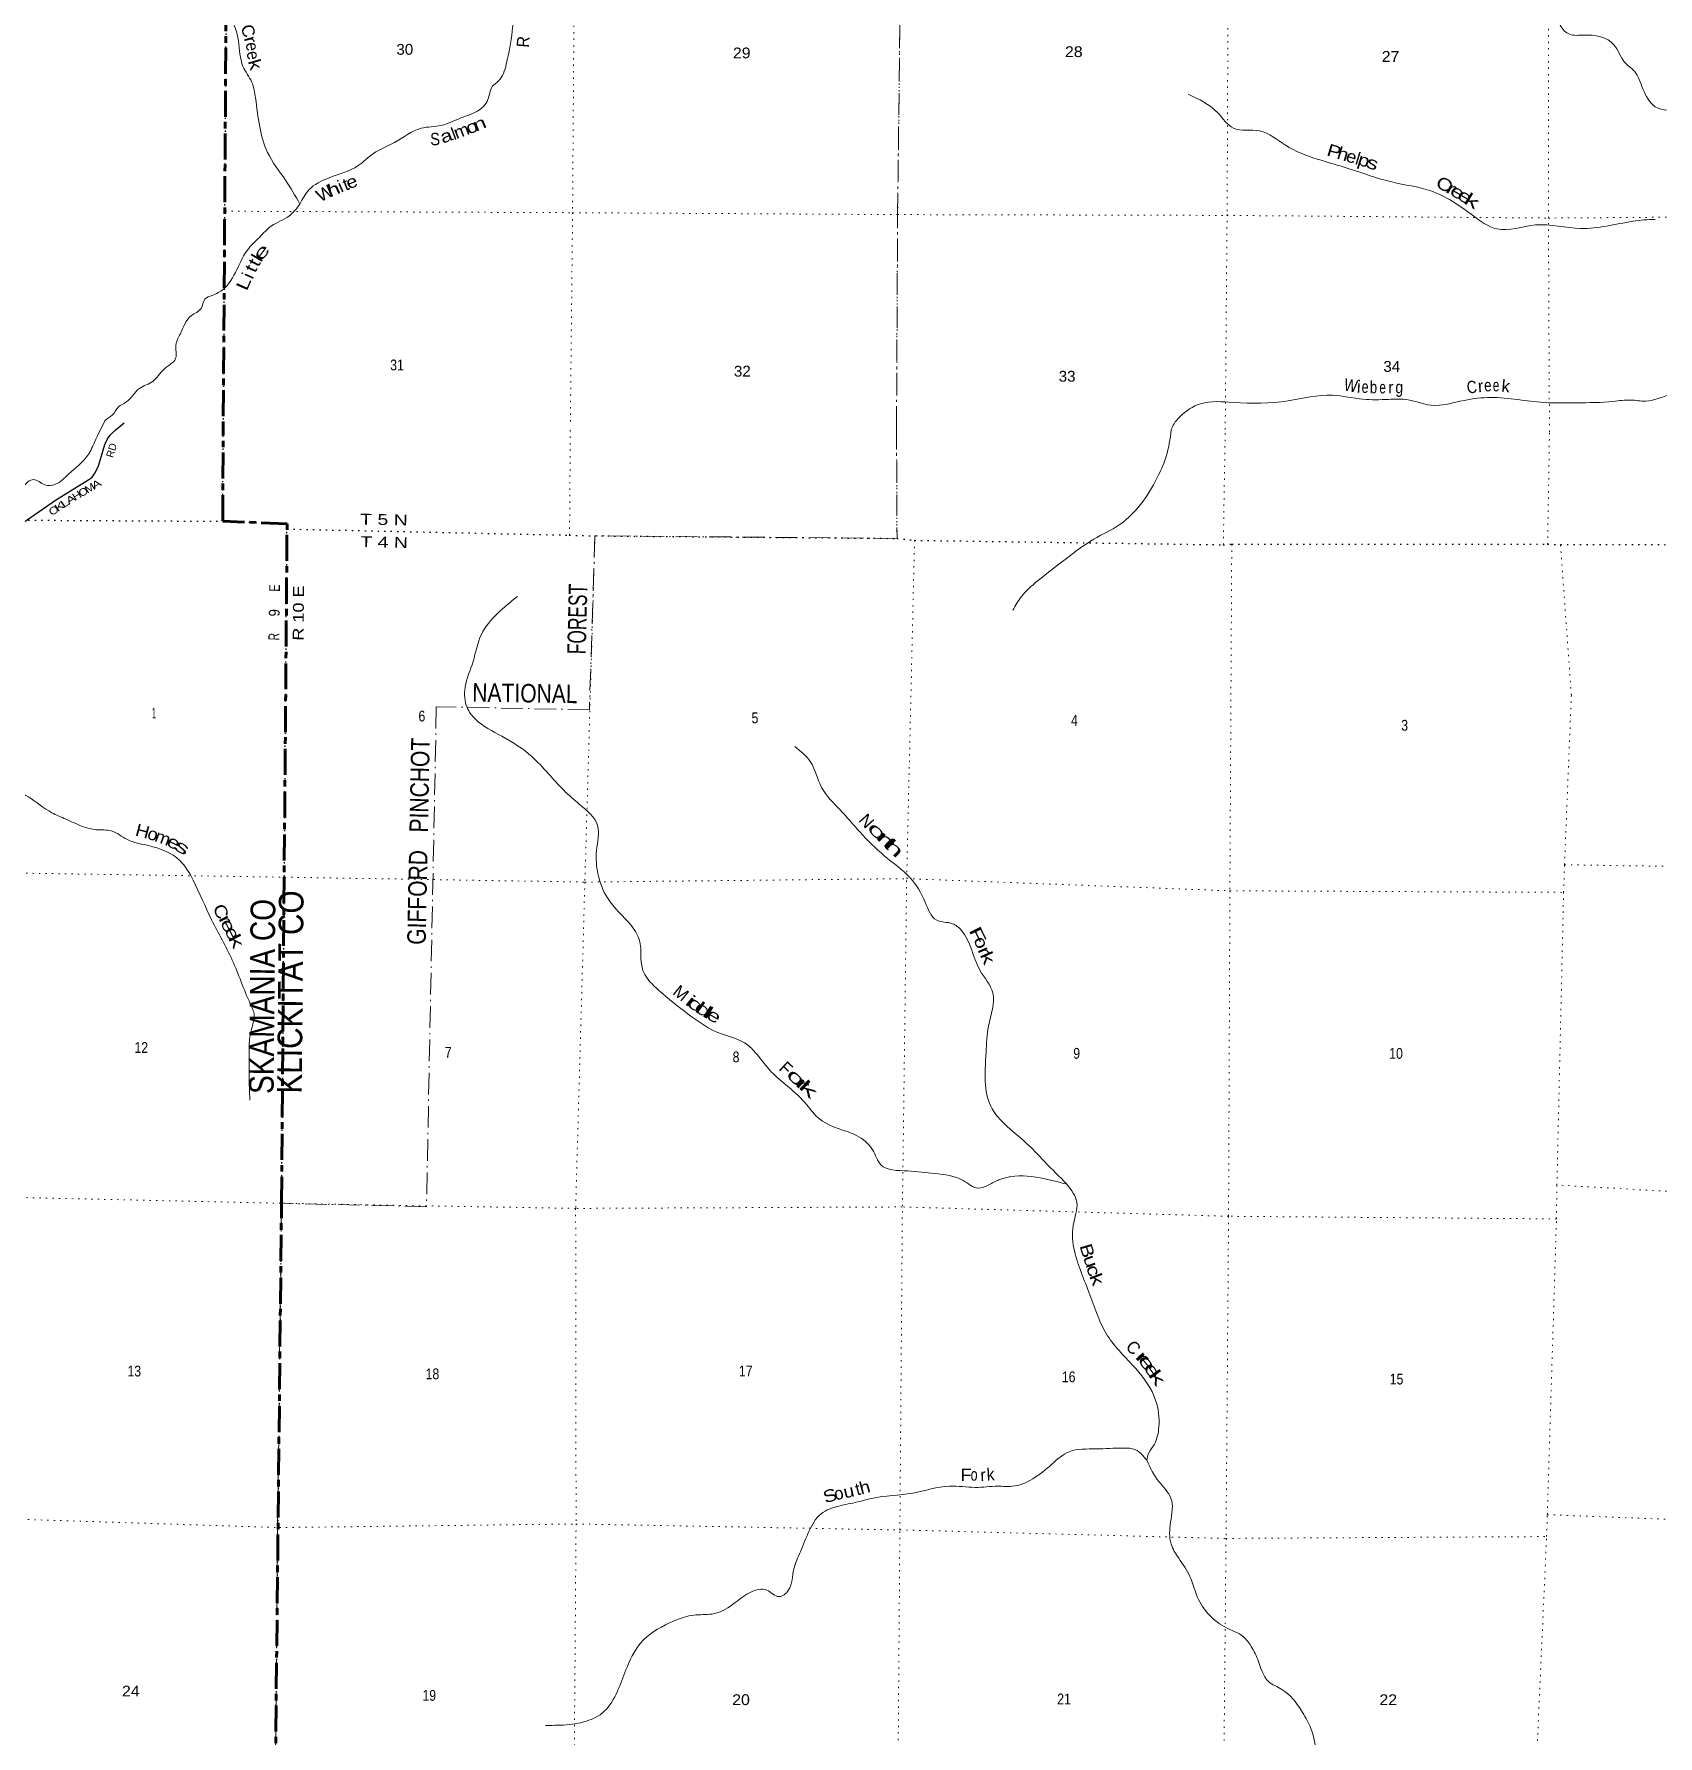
# Model space of a CAD drawing. Header units: feet. Extents: x -256679 to 5, y -731788 to -547785.
# Drawn here: x -159087 to -132776, y -615592 to -588025 of the extents above; entities that cross this region are included whole.
import ezdxf
from ezdxf.enums import TextEntityAlignment as Align

# ---------------------------------------------------------------- set-up
doc = ezdxf.new("R2010")
doc.units = ezdxf.units.FT
doc.header["$LTSCALE"] = 70
for name, pattern in [('DOT_DASHED', [7.7, 5, -1.2, 0.3, -1.2]), ('DOTTED', [1.5, 0.3, -1.2]), ('LONG_DASH_SHORT_DASH', [9.9, 6, -1.2, 1.5, -1.2])]:
    doc.linetypes.add(name, pattern=pattern)
for name, color, linetype, lineweight in [('11', 7, 'LONG_DASH_SHORT_DASH', 60), ('29', 7, 'Continuous', 25), ('39', 7, 'Continuous', 13), ('44', 7, 'DOT_DASHED', 13), ('6', 7, 'DOTTED', 25), ('7', 7, 'DOTTED', 13)]:
    doc.layers.add(name, color=color, linetype=linetype, lineweight=lineweight)
for name, color, linetype in [('12', 7, 'Continuous'), ('30', 7, 'Continuous'), ('41', 7, 'Continuous')]:
    doc.layers.add(name, color=color, linetype=linetype)

msp = doc.modelspace()

# ---------------------------------------------------------------- linework, layer by layer
at = {"layer": '11'}
for points in [[(-155507.82, -548673.24), (-155732.17, -559259.52), (-155816.25, -564688.81), (-156022, -594331.77)], [(-131178.93, -628241.93), (-134595.02, -628241.94), (-138852.69, -628216.59), (-150334.02, -628050.28), (-155304.27, -627992.52), (-155077.22, -606953.49), (-154987.12, -595956.16), (-156029.28, -595915.79), (-156022, -594331.77)]]:
    msp.add_lwpolyline(points, dxfattribs=at)
at = {"layer": '29'}
msp.add_lwpolyline([(-159496.99, -596099.01), (-158725.1, -595565.11), (-158199.71, -595241.61), (-158148.16, -595205.76), (-158128.66, -595181.37), (-158099.41, -595135.03), (-158060.4, -595056.98), (-158037.85, -595002.72), (-157939.62, -594671.04), (-157894.65, -594581.36), (-157852.5, -594523.6), (-157777.84, -594446.18), (-157626.08, -594320.92)], dxfattribs=at)
at = {"layer": '39'}
for points in [[(-152125.45, -578326.72), (-152227.75, -578635.62), (-152376.19, -579070.88), (-152607.13, -579445.63), (-152590.81, -579728.81), (-152654.99, -579931.41), (-152574.24, -580333.26), (-152416.95, -580875.91), (-152283.79, -581432.55), (-152331.66, -581910.29), (-152500.47, -582030.23), (-152713.44, -582246.41), (-152652.87, -582549.81), (-152616.4, -582893.29), (-152618.18, -583170.38), (-152489.11, -583636.65), (-152142.82, -584175.89), (-151929.52, -584367.33), (-151770.44, -584650.96), (-151649.33, -585221.62), (-151635.02, -585516.83), (-151717.33, -585677.21), (-151618.63, -585888.36), (-151549.97, -586252.02), (-151531.57, -586627.57), (-151428.74, -586969.26), (-151315.68, -587525.83), (-151339.45, -587977.55), (-151435.53, -588511.36), (-151566.01, -588788.04), (-151662.46, -588874.08), (-151732.66, -589086.7), (-151911.47, -589276.88), (-152206.95, -589398.42), (-152486.37, -589503.95), (-152816.1, -589551.09), (-153244.21, -589780.64), (-153587.91, -589958.25), (-153835.08, -590156.25), (-154317.51, -590357.51), (-154629.03, -590545.26), (-154782.74, -590781.2)], [(-141313.17, -583618.17), (-140884.65, -583884.6), (-140476.28, -584104.77), (-139540.69, -584820.6), (-139317.21, -585164.67), (-139142.12, -585349.97), (-138784.07, -585505.73), (-138492.36, -585693.4), (-138289.23, -585742.24), (-137977.6, -585693.04), (-137665.86, -585766.32), (-137192.86, -586342.12), (-137003.75, -586467.21), (-136601.51, -586558.86), (-135809.13, -586728.06), (-135095.09, -586985.35), (-134680.67, -587223.62), (-134463.23, -587563.66), (-134360.42, -587883.26), (-134207.48, -588028.32), (-133980.25, -588041.1), (-133489.5, -588197.28), (-133316.34, -588480.96), (-133157.37, -588628.05), (-133020.4, -588911.61), (-132819.09, -589201.4), (-132388.06, -589254.79)], [(-157976.35, -583892.18), (-157764.98, -584180), (-157523.55, -584347.43), (-157380.62, -584552.7), (-157179.26, -584900.73), (-156901.47, -585267.06), (-156708.09, -585691.37), (-156575.11, -586025.11), (-156391.81, -586423.28), (-156357.28, -586853.1), (-156234.31, -587235), (-155922.24, -587723.94), (-155775.12, -588136.04), (-155702.4, -588547.91), (-155561.43, -588801.37), (-155498.89, -589056.58), (-155430.14, -589528.67), (-155303.13, -589940.71), (-155015.22, -590389.41), (-154779.65, -590777.7)], [(-140389.87, -589000.49), (-139907.04, -589301.22), (-139655.49, -589549), (-139233.19, -589592.52), (-138810.73, -589824.79), (-138299.81, -590049.31), (-137780.9, -590205.58), (-137089.02, -590420.64), (-136455.5, -590565.23), (-135783.58, -590956.93), (-135385.26, -591181.09), (-134759.96, -591116.82), (-134030, -591173.37), (-133183.55, -591057.61), (-132823.64, -591030.65), (-132821.61, -591030.73)], [(-154779.65, -590777.7), (-154944.38, -590963.92), (-155243.85, -591135.65), (-155436.74, -591317.76), (-155609.52, -591495.91), (-156019.18, -592157.23), (-156200.07, -592257.05), (-156318.66, -592318.92), (-156380.87, -592469.32), (-156537.62, -592585.28), (-156716.34, -592877.87), (-156788.58, -593062.38), (-156792.43, -593277.22), (-156989.34, -593461.32), (-157158.09, -593647.52), (-157379.18, -593765.29), (-157598.18, -593989.48), (-157716.76, -594061.39), (-157819.2, -594197.6), (-157937.76, -594289.59), (-157951.81, -594317.66)], [(-132360.35, -593780.68), (-132539.85, -593840.71), (-132978.1, -593969.83), (-133219.4, -593952.99), (-133498.89, -593974.19), (-134098.08, -593998.37), (-134622.9, -593992.68), (-135483.59, -593911.62), (-135917.88, -593958.42), (-136456.71, -594035.01), (-136822.74, -593949.5), (-137142.46, -593942.45), (-137556.69, -593939.12), (-138049.38, -593875.3), (-138769.17, -593965.36), (-139655.91, -593992.65), (-140188.75, -594013.03), (-140520.36, -594222.81), (-140616.78, -594338.96), (-140662.63, -594431.99)], [(-157951.81, -594317.66), (-158101.63, -594623.66), (-158217.02, -594848.27), (-158527.93, -595154.12), (-158740.63, -595317.21), (-158911.07, -595324.71), (-159096.26, -595241.87), (-159264.19, -595355.55), (-159360.33, -595494.32), (-159493.48, -595711.76)], [(-140662.35, -594431.43), (-140743.49, -594867.73), (-140865.87, -595162.33), (-141116.37, -595589.23), (-141504.54, -595974.04), (-141916.61, -596206.29), (-142339.6, -596502.47), (-142831.95, -596885.75), (-143089.98, -597136.29), (-143231.35, -597356.52)], [(-142351.52, -606656.31), (-143453.75, -606584), (-143619.22, -606665.68), (-143790.31, -606719.23), (-144031.03, -606595.52), (-144490.33, -606482.59), (-144936.59, -606439.96), (-145368.01, -606339.46), (-145498.91, -606101.21), (-145760.11, -605867.03), (-146041.13, -605758.74), (-146393.17, -605571.3), (-146592.27, -605338.04), (-146918.63, -605034.82), (-147165.9, -604806.86), (-147406.25, -604514.91), (-147574.49, -604366.23), (-147949.16, -604220.51), (-148487.69, -603900.13), (-148967.13, -603510.53), (-149211.46, -603216.52), (-149254.54, -603003.59), (-149270.68, -602726.97), (-149409.34, -602470.57), (-149795.71, -602018.26), (-149950.51, -601627.44), (-149973.21, -601248.58), (-149955.51, -600846.28), (-150247.22, -600501.51), (-150504.51, -600273.4), (-151017.86, -599731.09), (-151506.14, -599399.44), (-151937.07, -599122.7), (-152070.68, -598934.48), (-152102.11, -598605.56), (-151973.99, -598188.87), (-151839.52, -597748.24), (-151578.28, -597411.62), (-151255.77, -597135.99)], [(-146763.3, -599565.54), (-146510.25, -599809.6), (-146327.77, -600226.87), (-146030.28, -600587.75), (-145702.79, -600953.08), (-145311.39, -601333.37), (-144893.61, -601690.02), (-144650.69, -602084.15), (-144462.45, -602377.32), (-144206.77, -602435.17), (-144063.96, -602539.42), (-143762.5, -603186.76), (-143551.27, -603554.38), (-143622.98, -604092.06), (-143661.05, -604518.09), (-143672.58, -605050.66), (-143563.75, -605432.79), (-143277.77, -605757.45), (-142927.45, -606067.04), (-142710.21, -606292.55), (-142352.61, -606654.32)], [(-159534.98, -600202.26), (-159176.81, -600381.79), (-158799.69, -600637.7), (-158570.7, -600741.21), (-158297.87, -600861.4), (-158080.17, -600912.68), (-157837.98, -600932.27), (-157575.44, -601072.34), (-157234.15, -601169.5), (-156722.59, -601413.37), (-156508.62, -601728.96), (-156211.11, -602372.23), (-155875.64, -603024.08), (-155583.04, -603731.37), (-155519.49, -603914.56), (-155545.88, -604080.4), (-155597.64, -604339.99), (-155599.96, -604646.38), (-155599.51, -605040.93), (-155589.08, -605295.44)], [(-142352.61, -606654.32), (-142192.42, -606947.09), (-142251.83, -607322.73), (-142229.6, -607735.63), (-141979.13, -608446.3), (-141693.92, -609109.42), (-141238.49, -609638.87), (-140915.07, -610150.34), (-140863.1, -610585.71), (-140935.15, -610863.03), (-141023.33, -611005.93), (-141060.2, -611127.04)], [(-141060.2, -611127.04), (-141241.06, -610956.65), (-141443.04, -610927.63), (-141880.1, -610943.22), (-142313.56, -610986.89), (-142601.02, -611192.94), (-143241.26, -611548), (-143467.68, -611546.66), (-143838.65, -611565.22), (-144255.18, -611545.06), (-144849.92, -611658.45), (-145516.4, -611742.75), (-145745.67, -611801.46), (-146049.18, -611867.08), (-146335.51, -611993.03), (-146531.91, -612278.53), (-146670.83, -612608.94), (-146776.94, -612885.76), (-146866, -613232.93), (-147015.73, -613334.87), (-147214.63, -613229.79), (-147471.55, -613260.05), (-147726.45, -613430.53), (-148061.62, -613609.84), (-148366.52, -613631.38), (-148791.17, -613761.3), (-149258.66, -614086.86), (-149497.25, -614521.95), (-149634.36, -614866.41), (-149853.45, -615197.64), (-150134.17, -615351.71), (-150507.77, -615414.3), (-150802.42, -615419.96)], [(-141060.2, -611127.04), (-140859.65, -611476.99), (-140666.95, -611738.19), (-140672.46, -612128.65), (-140665.45, -612483.24), (-140540.45, -612713.4), (-140360.25, -613008.46), (-140219.26, -613383.06), (-139725.03, -613861), (-139533.97, -613953.95), (-139385.92, -614112.35), (-139261.03, -614350.52), (-139085.75, -614709.59), (-138869.12, -614836.96), (-138553.37, -615182.09), (-138412.68, -615436.52), (-138302.7, -615878.75), (-138155.72, -616397.63), (-138062.61, -616615.3), (-138026.89, -616924.26), (-137928.28, -617178.06), (-137930.11, -617308.21), (-137857.15, -617533.6), (-137812.4, -617770.59), (-137700.04, -617902.43), (-137714.54, -618078.46), (-137623.75, -618460.32), (-137652.67, -618664.18), (-137459.64, -619043.55), (-137180.92, -619456.22), (-137149.15, -619761.11), (-136850.87, -620350.32), (-136591.36, -620562.44), (-136347.96, -620980.98)]]:
    msp.add_spline(points, degree=3, dxfattribs=at)
at = {"layer": '44'}
for points in [[(-145113.28, -594402.6), (-145095.55, -590949.23), (-145031.51, -585610.24), (-144969.44, -580319.43), (-144983.73, -577625.5), (-144973.74, -575018.37), (-139864.28, -575076.88), (-139912.56, -570090.92), (-145241.19, -570041.75), (-145171.07, -564767.03), (-150531.35, -564745.23), (-155816.25, -564688.81)], [(-145113.28, -594402.6), (-145104.68, -596194.3), (-149999.56, -596152.51), (-150089.74, -598969.42), (-152569.16, -598921.89), (-152729.32, -607018.93), (-155077.22, -606963.2), (-155140.86, -612205.04), (-155187.29, -617494.56), (-152786.09, -617540.14), (-152707.33, -628020.86), (-155305.83, -627995.62), (-159716.01, -627942.43)]]:
    msp.add_lwpolyline(points, dxfattribs=at)
at = {"layer": '6'}
msp.add_line((-156029.2, -595915.58), (-156022, -594331.77), dxfattribs=at)
for points in [[(-155518.42, -548663.78), (-155605.82, -553900.65), (-155732.17, -559259.52), (-155814.24, -564684.8), (-155854.12, -570060.02), (-155890.32, -575007.55), (-155924.23, -580306.48), (-155963.84, -585599.34), (-156000.28, -590675.41), (-156022, -594331.77)], [(-159495.6, -595897.1), (-156026.04, -595916.33), (-154987.12, -595956.16), (-154988.94, -596042.35), (-150415.18, -596141.49), (-150000.24, -596152.85), (-145104.68, -596194.3), (-144821.53, -596225.04), (-139818.17, -596297.15), (-139681.67, -596287.46), (-134564.02, -596289.68), (-134355.03, -596292.1), (-130206.94, -596300.44)], [(-155439.51, -639993.58), (-155422.13, -638347.29), (-155354.68, -633181.73), (-155303.35, -627986.07), (-155254.14, -622736.27), (-155186.81, -617510.58), (-155134.39, -612219.06), (-155075.06, -606947.02), (-155031.93, -601671.71), (-154988.94, -596042.35)]]:
    msp.add_lwpolyline(points, dxfattribs=at)
at = {"layer": '7'}
for p, q in [((-150411.16, -596141.5), (-150397.97, -594368.93)), ((-145104.68, -596194.3), (-145113.28, -594402.6)), ((-139818.17, -596297.15), (-139787.69, -594435.32)), ((-134564.02, -596289.68), (-134534, -594466.39)), ((-134290.11, -601480.11), (-129655.37, -601552.98))]:
    msp.add_line(p, q, dxfattribs=at)
for points in [[(-139712.34, -548764.57), (-139778.79, -554033.59), (-139716.33, -559150.11), (-139846.49, -564776.03), (-139912.56, -570090.92), (-139864.28, -575076.88), (-139866.19, -575195.34), (-139891.57, -580333.94), (-139892.12, -580417.99), (-139715.17, -580426.59), (-139735.08, -585621.15), (-139756.91, -590944.22), (-139787.69, -594435.32)], [(-134534, -594466.39), (-134550.93, -591005.05), (-134549.19, -585702), (-134573.52, -580501.27), (-134559.78, -575125.97), (-134582.07, -569951.35), (-134548.07, -564770.89), (-134407.65, -559393.99), (-134428.04, -554086.85), (-134367.9, -548795.16)], [(-150190.03, -570016.33), (-150233.97, -575015.6), (-150261.84, -580318.57), (-150323.93, -585579.26), (-150361.83, -590918.34), (-150397.97, -594368.93)], [(-145113.28, -594402.6), (-145095.55, -590949.23), (-145031.51, -585610.24), (-144969.44, -580319.43), (-144973.74, -575018.37), (-144943.6, -570038.69)], [(-155990.83, -590894.47), (-150361.83, -590918.34), (-145095.55, -590949.23), (-139758.9, -590962.29), (-134550.93, -591005.05), (-131147.71, -590981.03)], [(-149999.56, -596152.51), (-150162.46, -601760.85), (-150311.98, -607046.48), (-150305.26, -612158.09), (-150346.2, -617520.16), (-150397.39, -622785.98), (-150334.14, -628050.08)], [(-145178.93, -628120.31), (-145151.13, -622842.64), (-145100, -617548.75), (-145058.92, -612254.84), (-145017.73, -607007.03), (-144948.56, -601705.17), (-144821.53, -596225.04)], [(-139681.67, -596287.46), (-139712.04, -601902.12), (-139733.1, -607174.03), (-139774.34, -612391.77), (-139825.45, -617695.68), (-139874.68, -622935.45), (-139858.99, -628183.4), (-139772.29, -633451.55), (-139725.11, -638711.6), (-139796.89, -640092.97)], [(-134732.98, -626537.05), (-134943.72, -622947.25), (-134820.18, -617721.69), (-134818.29, -617665.57), (-134580.47, -612362.11), (-134569.17, -612003.32), (-134420.61, -607216.82), (-134413.74, -606667.59), (-134305.23, -601927.09), (-134290.11, -601480.11), (-134179.44, -598730.14), (-134355.46, -596292.1)], [(-159531.25, -601612.52), (-155027.62, -601681.41), (-150162.46, -601760.85), (-144948.56, -601705.17), (-139712.04, -601902.12), (-134305.23, -601927.09)], [(-127656.67, -606965.52), (-129177.01, -606964.77), (-134413.74, -606667.59)], [(-134420.61, -607216.82), (-139733.1, -607174.03), (-145019.71, -607023.07), (-150311.98, -607046.48), (-155094.47, -606963.2), (-159570.06, -606864.42)], [(-159606.86, -612073.05), (-155110.67, -612215.83), (-150305.26, -612158.09), (-145058.92, -612254.84), (-139774.34, -612391.77), (-134580.47, -612362.11)], [(-134569.17, -612007.33), (-129266.38, -612210.45), (-127685.58, -612220.03)]]:
    msp.add_lwpolyline(points, dxfattribs=at)

# ---------------------------------------------------------------- texts
at = {"layer": '12'}
for s, width, p in [('SKAMANIA CO', 0.85, (-155205.5, -605194.04)), ('KLICKITAT CO', 0.9, (-154749.14, -605187.52))]:
    msp.add_text(s, height=400, rotation=89.479, dxfattribs=dict(at, width=width)).set_placement(p)
at = {"layer": '30'}
msp.add_text('RD', height=120, rotation=73.503, dxfattribs=at).set_placement((-157807.58, -594895.51))
for s, rotation, width, p in [('H', 30.622, 1.2, (-158363.2, -595553.21)), ('O', 30.622, 1.2, (-158260.25, -595492.84)), ('M', 30.622, 1.2, (-158154.09, -595429.99)), ('A', 30.622, 1.4, (-158047.11, -595366.69)), ('O', 33.671, 1.25, (-158735.93, -595791.29)), ('K', 33.671, 1.4, (-158641.9, -595728.64)), ('L', 33.671, 1.65, (-158551.44, -595668.37)), ('A', 32.622, 1.45, (-158460.44, -595613.14))]:
    msp.add_text(s, height=120, rotation=rotation, dxfattribs=dict(at, width=width)).set_placement(p, align=Align.CENTER)
at = {"layer": '41'}
for s, rotation, width, p in [('C', 286.971, 1.05, (-155711.64, -588001.45)), ('r', 285.901, 1.25, (-155673.37, -588142.87)), ('e', 279.271, 0.95, (-155648.34, -588242.77)), ('R', 85.58, 0.95, (-151063.77, -588157.59)), ('e', 280.066, 0.95, (-155631.81, -588385.96)), ('k', 285.976, 1.25, (-155600.21, -588544.65)), ('S', 1.649, 0.9, (-152586.51, -589825.09)), ('a', 20.303, 1.3, (-152375.07, -589767.67)), ('m', 21.077, 1.1, (-152127.66, -589684.75)), ('o', 21.547, 1.25, (-151959.58, -589619.92)), ('n', 23.168, 1.4, (-151831.35, -589568.1)), ('P', 343.157, 1.25, (-138050.68, -590020.25)), ('h', 343.324, 1.2, (-137907.01, -590062.81)), ('e', 343.324, 1.1, (-137768.45, -590104.93)), ('p', 342.751, 1.25, (-137569.26, -590164.33)), ('s', 342.751, 1.35, (-137428.67, -590210.03)), ('W', 28.328, 1.1, (-154326.72, -590686.43)), ('h', 23.798, 1.4, (-154199.13, -590633.18)), ('i', 23.867, 1.1, (-154083.46, -590582.3)), ('t', 20.914, 1.1, (-154002.44, -590550.47)), ('e', 20.78, 1.2, (-153906.2, -590509.8)), ('C', 331.37, 1.3, (-136286.47, -590546.28)), ('r', 331.37, 1.6, (-136168.69, -590609.76)), ('e', 329.257, 1.5, (-136071.01, -590669.2)), ('e', 329.257, 1.5, (-135951.35, -590739.81)), ('k', 329.184, 1.7, (-135840.76, -590812.36)), ('l', 59.864, 1.25, (-155387.37, -591699.59)), ('e', 52.768, 1.75, (-155327.01, -591616.52)), ('t', 64.338, 1.25, (-155484.52, -591864.32)), ('t', 63.048, 1.3, (-155431.01, -591769.38)), ('L', 66.338, 1.35, (-155601.63, -592105.56)), ('i', 66.338, 1.1, (-155531.96, -591977.11)), ('W', 349.397, 0.85, (-137770.72, -593813.59)), ('e', 357.523, 0.75, (-137525.24, -593837.27)), ('b', 359.523, 0.8, (-137386.46, -593843.69)), ('e', 359.556, 0.7, (-137238.26, -593844.78)), ('g', 358.502, 0.85, (-136969.38, -593843.26)), ('C', 7.144, 0.85, (-135780, -593840.36)), ('e', 3.154, 0.8, (-135528.11, -593812.09)), ('e', 359.833, 0.7, (-135399.38, -593811.97)), ('H', 345.41, 1.15, (-157352.09, -601031.48)), ('o', 343.754, 1.1, (-157188.19, -601078.73)), ('m', 339.674, 1.1, (-157032.26, -601136.05)), ('o', 315.056, 2.05, (-145496.59, -601005.7)), ('r', 315.056, 2.25, (-145386.38, -601112.74)), ('e', 334.668, 1.35, (-156866.06, -601207.37)), ('s', 329.934, 1.75, (-156735.71, -601280.28)), ('t', 316.595, 1.95, (-145299.73, -601202.73)), ('h', 316.595, 2.05, (-145217.35, -601283.64)), ('C', 295.014, 1.2, (-156148.6, -602278.23)), ('r', 297.529, 1.55, (-156072.11, -602411.61)), ('e', 297.529, 1.4, (-156028.13, -602509.44)), ('e', 297.529, 1.4, (-155961.03, -602635.7)), ('k', 297.613, 1.6, (-155898.26, -602761.71)), ('F', 295.995, 1.7, (-143887.3, -602664.31)), ('o', 292.884, 1.25, (-143833.67, -602776.85)), ('r', 292.884, 1.45, (-143778.33, -602912.83)), ('k', 293.278, 1.45, (-143727.37, -603026.96)), ('i', 321.066, 1.65, (-148513.4, -603761.02)), ('d', 324.008, 1.85, (-148421.33, -603824.74)), ('d', 326.56, 1.8, (-148296.21, -603906.75)), ('l', 328.634, 1.25, (-148201.96, -603963.87)), ('e', 330.915, 1.45, (-148117.91, -604012.21)), ('o', 317.344, 1.95, (-146808.84, -604997.01)), ('r', 317.147, 2.15, (-146697.62, -605104.32)), ('k', 317.062, 2.2, (-146608.9, -605185.97)), ('B', 286.724, 1.25, (-142117.79, -607760.22)), ('u', 289.505, 1.35, (-142059.64, -607935.69)), ('c', 289.505, 1.35, (-142013.98, -608084.92)), ('k', 291.135, 1.4, (-141960.01, -608231.07)), ('r', 313.082, 2.2, (-141196.5, -609525.37)), ('e', 309.505, 1.8, (-141131.66, -609612.07)), ('e', 306.595, 1.7, (-141048.59, -609726.98)), ('k', 305.001, 1.85, (-140972.8, -609843.47)), ('F', 359.4, 1.1, (-143988.17, -611463.23)), ('o', 358.235, 0.75, (-143858.54, -611456.17)), ('k', 3, 0.95, (-143584.43, -611452.18)), ('S', 18.424, 1.25, (-146160.25, -611793.18)), ('u', 12.313, 1.15, (-145867.26, -611725.65)), ('h', 14.829, 1.15, (-145603.25, -611659.26))]:
    msp.add_text(s, height=200, rotation=rotation, dxfattribs=dict(at, width=width)).set_placement(p, align=Align.CENTER)
for s, rotation, p in [('l', 20.303, (-152253.85, -589734.28)), ('l', 342.751, (-137666.37, -590136.43)), ('i', 356.744, (-137628.46, -593833.26)), ('r', 358.971, (-137105.36, -593846.35)), ('r', 5.154, (-135641.68, -593824.4)), ('k', 355.134, (-135250.96, -593825.75)), ('N', 312.384, (-145672.6, -600837.82)), ('M', 321.066, (-148667.49, -603636.54)), ('F', 317.31, (-146972.27, -604848.77)), ('C', 314.615, (-141346.02, -609370.88)), ('r', 2.728, (-143706.37, -611462.06)), ('o', 12.087, (-146029.01, -611759.01)), ('t', 14.829, (-145715.84, -611688.26))]:
    msp.add_text(s, height=200, rotation=rotation, dxfattribs=at).set_placement(p, align=Align.CENTER)
at = {"layer": '44'}
for s, rotation, width, p in [('FOREST', 88.687, 0.7, (-150148.31, -598072.82)), ('NATIONAL', 359.119, 0.85, (-151988.14, -598837.67)), ('GIFFORD   PINCHOT', 88.871, 0.85, (-152741.7, -602779.09))]:
    msp.add_text(s, height=300, rotation=rotation, dxfattribs=dict(at, width=width)).set_placement(p)
at = {"layer": '6'}
for s, rotation, width, p in [('T 5 N', 358.758, 1.35, (-153805.54, -595967.98)), ('T 4 N', 358.758, 1.35, (-153802.24, -596333.67)), ('E', 89.562, 0.75, (-155102.69, -597058)), ('R 10 E', 89.562, 1.25, (-154720.96, -597851.02)), ('9', 89.562, 0.9, (-155108.87, -597457.76)), ('R', 89.562, 0.7, (-155114.53, -597845.5))]:
    msp.add_text(s, height=175, rotation=rotation, dxfattribs=dict(at, width=width)).set_placement(p)
at = {"layer": '7'}
for s, width, p in [('30', 1.05, (-153216.74, -588360.25)), ('29', 1.1, (-147764.32, -588418.39)), ('28', 1.1, (-142384.33, -588397.94)), ('27', 1.1, (-137252.1, -588475.65)), ('31', 0.85, (-153316.57, -593472.21)), ('32', 1.05, (-147747.78, -593573.14)), ('33', 1.05, (-142486, -593654.83)), ('34', 1.05, (-137225.28, -593496.73)), ('1', 0.4, (-157176.14, -599109.68)), ('6', 0.85, (-152858.61, -599159.11)), ('5', 0.85, (-147462.29, -599188.65)), ('4', 0.85, (-142286.87, -599230.29)), ('3', 0.85, (-136935.57, -599308.24)), ('12', 0.85, (-157460.41, -604527.89)), ('7', 0.85, (-152431.16, -604605.41)), ('8', 0.85, (-147768.8, -604680.78)), ('9', 0.85, (-142249.45, -604622.21)), ('10', 0.85, (-137130.95, -604623.38)), ('13', 0.85, (-157573.63, -609768.4)), ('18', 0.85, (-152743, -609813.84)), ('17', 0.85, (-147666.65, -609767.24)), ('16', 0.85, (-142434.33, -609862.41)), ('15', 0.85, (-137122.15, -609898.4)), ('24', 1.1, (-157661.75, -614952.15)), ('19', 0.85, (-152794.6, -615021.6)), ('20', 1.1, (-147775.52, -615091.24)), ('21', 0.85, (-142509.68, -615079.75)), ('22', 1.1, (-137289.12, -615092.25))]:
    msp.add_text(s, height=175, dxfattribs=dict(at, width=width)).set_placement(p)

doc.saveas('drawing.dxf')
